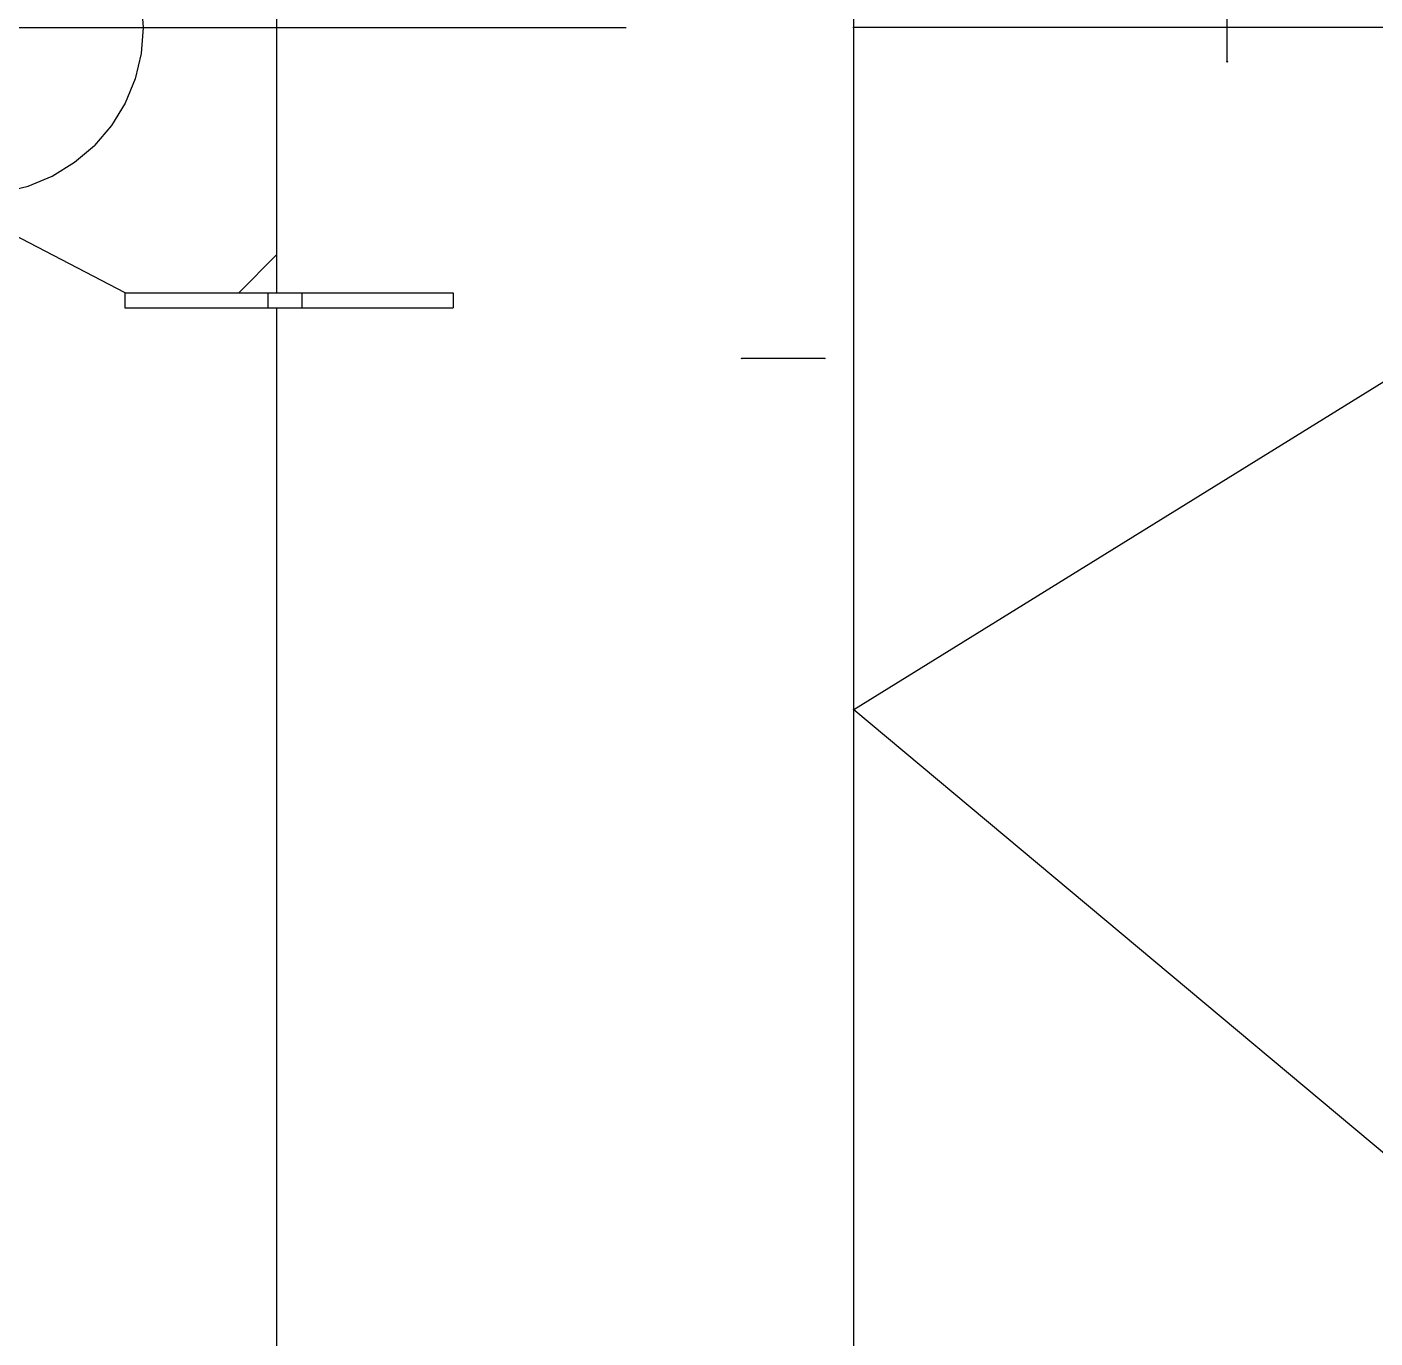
# Model space of a CAD drawing. Header units: millimetres. Extents: x 150209.93 to 150215.05, y 136675.65 to 136679.93.
# Drawn here: x 150213.59263 to 150213.62823, y 136677.76023 to 136677.79485 of the extents above; entities that cross this region are included whole.
import ezdxf

# ---------------------------------------------------------------- set-up
doc = ezdxf.new("R2010")
doc.units = ezdxf.units.MM
doc.header["$LTSCALE"] = 0.25
doc.linetypes.add('CENTER', pattern=[50.8, 31.75, -6.35, 6.35, -6.35])
doc.linetypes.add('XKITLINE00', pattern=[0])

# ---------------------------------------------------------------- blocks, each defined once
blk = doc.blocks.new('çatıı')
at = {"color": 8, "linetype": 'CENTER'}
for p, q in [((23256.41, 11633.65), (23430, 10820.27)), ((23430, 10620.27), (23430, 11020.27)), ((23430, 10730.27), (23720.98, 10910.27)), ((23479.27, 10815.77), (23479.27, 10824.77)), ((22900, 10820.27), (23430, 10820.27)), ((23256.41, 10006.9), (23430, 10820.27)), ((23663.5, 10820.27), (23430, 10820.27)), ((23663.5, 10820.27), (23430, 10820.27)), ((23426.15, 10776.6), (23415.2, 10776.6)), ((23430, 10730.27), (24264.56, 10031.45))]:
    blk.add_line(p, q, dxfattribs=at)
at = {"color": 8, "linetype": 'XKITLINE00'}
for p, q in [((23353.8, 10850.27), (23353.8, 10790.27)), ((23335.92, 10823.72), (23336.2, 10820.27)), ((23336.2, 10820.27), (23335.92, 10816.83)), ((23335.92, 10816.83), (23335.12, 10813.48)), ((23335.12, 10813.48), (23333.8, 10810.29)), ((23333.8, 10810.29), (23331.99, 10807.34)), ((23331.99, 10807.34), (23329.75, 10804.72)), ((23327.13, 10802.48), (23329.75, 10804.72)), ((23324.18, 10800.67), (23327.13, 10802.48)), ((23320.99, 10799.35), (23324.18, 10800.67)), ((23308.81, 10798.27), (23333.76, 10785.29)), ((23317.64, 10798.55), (23320.99, 10799.35)), ((23353.8, 10790.27), (23348.8, 10785.27)), ((23353.8, 10790.27), (23353.8, 10785.27)), ((23333.76, 10785.27), (23377.11, 10785.27)), ((23333.76, 10785.27), (23333.76, 10783.27)), ((23352.65, 10785.27), (23352.65, 10783.27)), ((23357.11, 10785.27), (23357.11, 10783.27)), ((23377.11, 10785.27), (23377.11, 10783.27)), ((23333.76, 10783.27), (23377.11, 10783.27)), ((23353.8, 10783.27), (23353.8, 10620.27))]:
    blk.add_line(p, q, dxfattribs=at)
for centre in [(23430, 10820.27), (23430, 10820.27), (23430, 10820.27), (23430, 10820.27), (23430, 10820.27), (23479.27, 10815.77), (23415.2, 10776.6), (23426.15, 10776.6), (23430, 10730.27), (23430, 10730.27)]:
    blk.add_circle(centre, 0.05, dxfattribs=at)

msp = doc.modelspace()

# ---------------------------------------------------------------- block references
at = {"xscale": 0.0002000170049888334, "yscale": 0.0002000170049888334, "zscale": 0.0002000170049888334}
msp.add_blockref('çatıı', (150208.928067, 136675.630592), dxfattribs=at)

doc.saveas('drawing.dxf')
